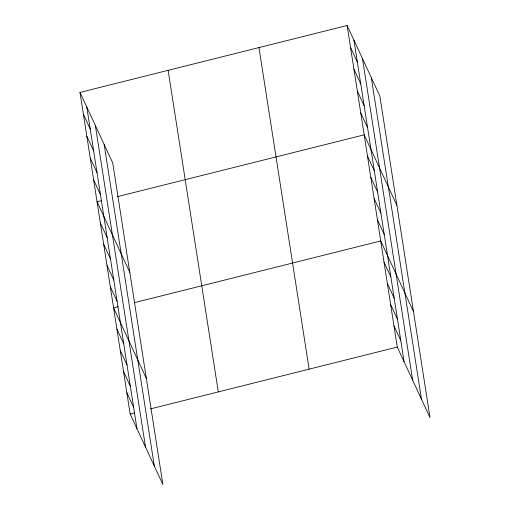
<?xml version="1.0" encoding="UTF-8"?>
<svg xmlns="http://www.w3.org/2000/svg" width="510" height="510" viewBox="0 0 510 510"><rect width="100%" height="100%" fill="white"/><g stroke="black" fill="none" stroke-linecap="round" stroke-linejoin="round"><path stroke-width="0.76" d="M79.993 92.418L112.723 162.926L162.881 484.5L130.152 413.992L79.993 92.418L347.119 25.5L379.848 96.007L430.006 417.582L397.277 347.074L347.119 25.5M101.566 200.621L97.047 201.75L129.776 272.263M117.389 196.656L364.172 134.838L396.901 205.345M118.122 306.74L113.602 307.868L146.332 378.382M134.697 302.583L380.728 240.956L413.457 311.463M130.152 413.992L134.672 412.858M150.495 408.892L397.277 347.074M350.529 47.366L357.344 62.041M353.94 69.232L360.755 83.914M357.351 91.099L364.166 105.78M360.761 112.971L367.576 127.647M367.481 156.06L374.295 170.735M370.795 177.282L377.604 191.958M374.104 198.505L380.919 213.186M377.413 219.733L384.228 234.409M384.036 262.178L390.851 276.853M387.345 283.401L394.16 298.082M390.66 304.629L397.469 319.305M393.969 325.852L400.783 340.527M83.404 114.285L90.213 128.96M86.815 136.151L93.623 150.826M90.225 158.017L97.034 172.692M93.636 179.883L100.451 194.559M100.355 222.972L107.17 237.654M103.67 244.201L110.479 258.876M106.979 265.423L113.794 280.098M110.287 286.645L117.102 301.321M116.911 329.097L123.726 343.772M120.22 350.319L127.035 364.994M123.528 371.541L130.343 386.217M126.843 392.764L133.652 407.445M371.293 77.584L421.458 399.158M362.483 58.599L412.647 380.173M353.934 40.175L404.092 361.749M258.965 47.583L309.13 369.157M168.141 70.335L218.305 391.909M104.167 144.502L154.332 466.076M95.357 125.517L145.516 447.091M86.802 107.094L136.967 428.668"/></g></svg>
